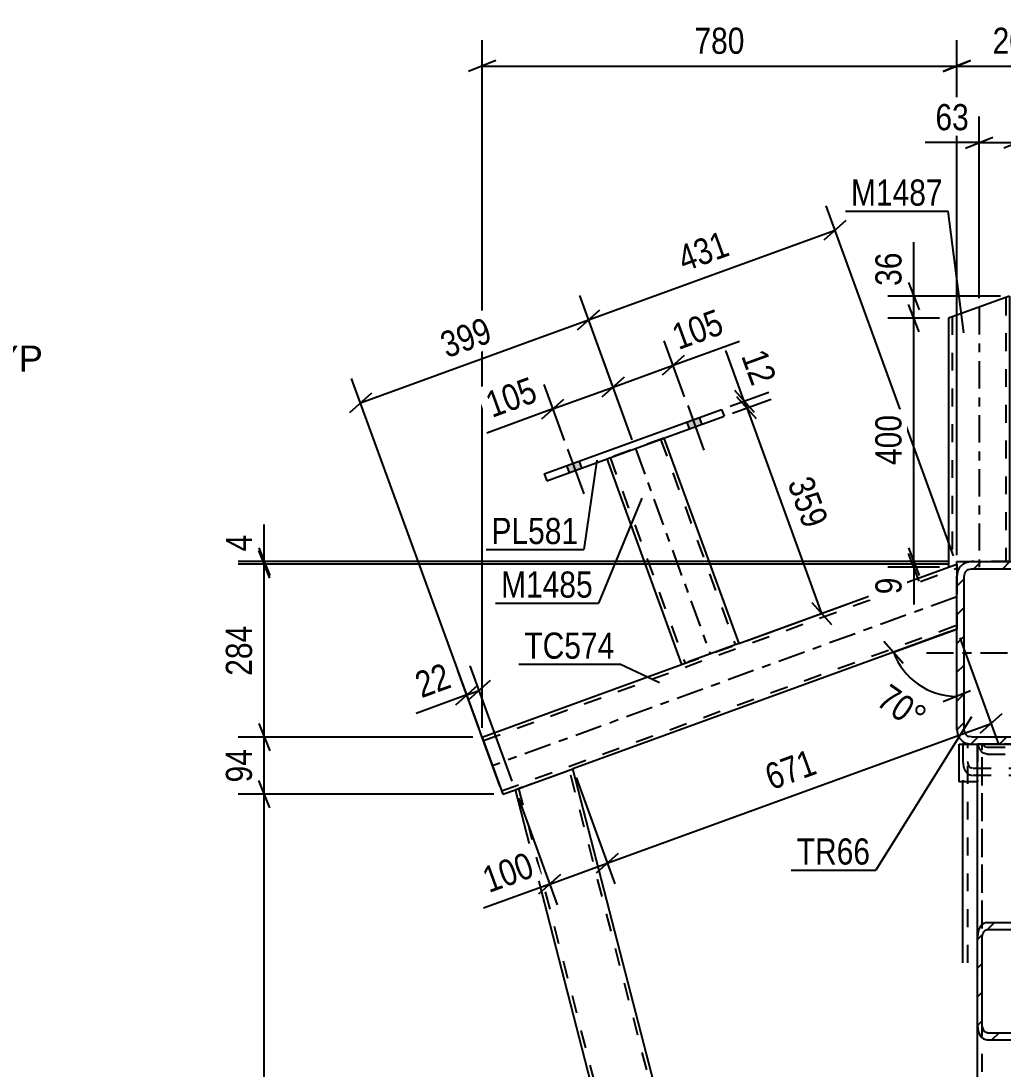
# Model space of a CAD drawing. Header units: millimetres. Extents: x -400 to 789, y -648 to 193.
# Drawn here: x -287.1 to -179.5, y -412.2 to -297.4 of the extents above; entities that cross this region are included whole.
import ezdxf

# ---------------------------------------------------------------- set-up
doc = ezdxf.new("R2010")
doc.units = ezdxf.units.MM
doc.linetypes.add('DXK_LINE_DOT2', pattern=[3.9198, 1.9599, -1.9599])
doc.linetypes.add('DXK_LINE_DOT3', pattern=[5.9187, 2.979, -0.9799, 0.9799, -0.9799])
doc.styles.add('Arial', font='ARIAL.TTF', dxfattribs={"height": 0.2})
doc.styles.add('Arial Narrow', font='ARIALN.TTF', dxfattribs={"height": 0.2})

# ---------------------------------------------------------------- blocks, each defined once
blk = doc.blocks.new('Part-392021936-25063 - 7466')
at = {"color": 2, "linetype": 'Continuous'}
for p, q in [((-232.19, -381.34), (-226.66, -379.32)), ((-182.34, -551.12), (-226.66, -379.32)), ((-232.95, -381.61), (-232.89, -381.59)), ((-184.53, -569.3), (-232.95, -381.61)), ((-232.89, -381.59), (-232.73, -381.53)), ((-232.73, -381.53), (-232.19, -381.34))]:
    blk.add_line(p, q, dxfattribs=at)
at = {"color": 7, "linetype": 'DXK_LINE_DOT2'}
for p, q in [((-182.34, -552.72), (-227.03, -379.46)), ((-232.73, -381.53), (-232.54, -381.46)), ((-232.54, -381.46), (-232.57, -381.48)), ((-232.57, -381.48), (-232.54, -381.46)), ((-184.12, -569.3), (-232.57, -381.48)), ((-232.48, -381.44), (-232.54, -381.46)), ((-232.19, -381.34), (-232.48, -381.44))]:
    blk.add_line(p, q, dxfattribs=at)
blk = doc.blocks.new('Part-392021936-21472 - 7466')
at = {"color": 2, "linetype": 'Continuous'}
for p, q in [((-184.34, -376.63), (-183.01, -376.63)), ((-184.34, -380.73), (-184.34, -376.63)), ((-182.34, -380.73), (-184.34, -380.73))]:
    blk.add_line(p, q, dxfattribs=at)
at = {"color": 7, "linetype": 'DXK_LINE_DOT2'}
for p, q in [((-183.01, -376.63), (-182.34, -376.63)), ((-182.34, -376.63), (-182.34, -380.73))]:
    blk.add_line(p, q, dxfattribs=at)
blk = doc.blocks.new('Part-392021936-7538 - 7466')
at = {"color": 7, "linetype": 'DXK_LINE_DOT2'}
for p, q in [((-173.54, -376.63), (-182.34, -376.63)), ((-182.34, -407.45), (-182.34, -376.63)), ((-181.81, -569.3), (-181.81, -376.63))]:
    blk.add_line(p, q, dxfattribs=at)
at = {"color": 2, "linetype": 'Continuous'}
blk.add_line((-182.34, -538.48), (-182.34, -407.45), dxfattribs=at)
blk = doc.blocks.new('Part-392021936-7705 - 7466')
at = {"linetype": 'Continuous'}
h = blk.add_hatch(dxfattribs=at)
h.set_pattern_fill('', scale=0.7, style=0, pattern_type=0)
h.set_pattern_definition([(45, (-182.3384, -407.4535), (-1.57154, 1.57154), [])])
h.paths.add_polyline_path([(-182.34, -397.72), (-182.34, -407.45), (-182.26, -408.05), (-182.03, -408.55), (-181.68, -408.89), (-181.27, -409.01), (-174.61, -409.01), (-174.2, -408.89), (-173.85, -408.55), (-173.62, -408.05), (-173.54, -407.45), (-173.54, -397.72), (-173.62, -397.13), (-173.85, -396.62), (-174.2, -396.28), (-174.61, -396.17), (-181.27, -396.17), (-181.68, -396.28), (-182.03, -396.62), (-182.26, -397.13)])
h.paths.add_polyline_path([(-181.65, -397.17), (-181.48, -397), (-181.27, -396.94), (-174.61, -396.94), (-174.4, -397), (-174.23, -397.17), (-174.11, -397.42), (-174.07, -397.72), (-174.07, -407.45), (-174.11, -407.75), (-174.23, -408), (-174.4, -408.17), (-174.61, -408.23), (-181.27, -408.23), (-181.48, -408.17), (-181.65, -408), (-181.76, -407.75), (-181.81, -407.45), (-181.81, -397.72), (-181.76, -397.42)])
at = {"color": 2, "linetype": 'Continuous'}
for p, q in [((-182.34, -397.72), (-182.34, -376.63)), ((-173.54, -397.72), (-173.54, -376.63)), ((-182.26, -397.13), (-182.34, -397.72)), ((-181.27, -396.17), (-181.68, -396.28)), ((-181.48, -397), (-181.27, -396.94)), ((-181.27, -396.17), (-174.61, -396.17)), ((-181.27, -396.94), (-174.61, -396.94)), ((-174.2, -396.28), (-174.61, -396.17)), ((-174.61, -396.94), (-174.4, -397)), ((-173.54, -397.72), (-173.62, -397.13)), ((-182.34, -407.45), (-182.34, -397.72)), ((-181.81, -397.72), (-181.76, -397.42)), ((-181.81, -407.45), (-181.81, -397.72)), ((-174.11, -397.42), (-174.07, -397.72)), ((-174.07, -407.45), (-174.07, -397.72)), ((-173.54, -407.45), (-173.54, -397.72)), ((-182.34, -407.45), (-182.26, -408.05)), ((-181.76, -407.75), (-181.81, -407.45)), ((-174.07, -407.45), (-174.11, -407.75)), ((-173.62, -408.05), (-173.54, -407.45)), ((-181.27, -408.23), (-181.48, -408.17)), ((-181.27, -408.23), (-174.61, -408.23)), ((-174.4, -408.17), (-174.61, -408.23)), ((-181.68, -408.89), (-181.27, -409.01)), ((-181.27, -409.01), (-174.61, -409.01)), ((-174.61, -409.01), (-174.2, -408.89))]:
    blk.add_line(p, q, dxfattribs=at)
at = {"color": 7, "linetype": 'DXK_LINE_DOT2'}
for p, q in [((-173.54, -376.63), (-182.34, -376.63)), ((-182.26, -376.77), (-182.28, -376.63)), ((-181.81, -407.45), (-181.81, -376.63)), ((-181.69, -376.63), (-181.65, -376.73)), ((-181.27, -377.73), (-181.68, -377.61)), ((-181.65, -376.73), (-181.48, -376.9)), ((-181.48, -376.9), (-181.27, -376.95)), ((-181.27, -376.95), (-174.61, -376.95)), ((-174.61, -376.95), (-174.4, -376.9)), ((-174.2, -377.61), (-174.61, -377.73)), ((-174.4, -376.9), (-174.23, -376.73)), ((-174.23, -376.73), (-174.18, -376.63)), ((-174.07, -407.45), (-174.07, -376.63)), ((-173.6, -376.63), (-173.62, -376.77)), ((-181.27, -377.73), (-174.61, -377.73)), ((-182.34, -407.45), (-182.34, -397.72)), ((-173.54, -407.45), (-173.54, -397.72))]:
    blk.add_line(p, q, dxfattribs=at)
for centre, start, end in [((-180.88, -376.45), 193.2949, 235.5336), ((-175, -376.45), 304.4664, 346.7051)]:
    blk.add_arc(centre, 1.42, start, end, dxfattribs=at)
at = {"color": 2, "linetype": 'Continuous'}
for centre, radius, start, end in [((-180.88, -397.45), 1.42, 124.4664, 166.7051), ((-181.07, -397.59), 0.709, 124.4664, 166.7051), ((-174.8, -397.59), 0.709, 13.2949, 55.5336), ((-175, -397.45), 1.42, 13.2949, 55.5336), ((-180.88, -407.72), 1.42, 193.2949, 235.5336), ((-181.07, -407.59), 0.709, 193.2949, 235.5336), ((-174.8, -407.59), 0.709, 304.4664, 346.7051), ((-175, -407.72), 1.42, 304.4664, 346.7051)]:
    blk.add_arc(centre, radius, start, end, dxfattribs=at)
blk = doc.blocks.new('Part-392021936-7577 - 7466')
at = {"linetype": 'Continuous'}
h = blk.add_hatch(dxfattribs=at)
h.set_pattern_fill('', scale=0.7, style=0, pattern_type=0)
h.set_pattern_definition([(45, (-184.605, -375.0314), (-1.57154, 1.57154), [])])
h.paths.add_polyline_path([(-184.61, -358.23), (-184.61, -375.03), (-184.48, -375.64), (-184.14, -376.16), (-183.62, -376.51), (-183.01, -376.63), (-172.87, -376.63), (-172.26, -376.51), (-171.74, -376.16), (-171.39, -375.64), (-171.27, -375.03), (-171.27, -358.23), (-171.39, -357.62), (-171.74, -357.1), (-172.26, -356.75), (-172.87, -356.63), (-183.01, -356.63), (-183.62, -356.75), (-184.14, -357.1), (-184.48, -357.62)])
h.paths.add_polyline_path([(-183.57, -357.67), (-183.31, -357.49), (-183.01, -357.43), (-172.87, -357.43), (-172.57, -357.49), (-172.31, -357.67), (-172.13, -357.93), (-172.07, -358.23), (-172.07, -375.03), (-172.13, -375.34), (-172.31, -375.6), (-172.57, -375.77), (-172.87, -375.83), (-183.01, -375.83), (-183.31, -375.77), (-183.57, -375.6), (-183.74, -375.34), (-183.81, -375.03), (-183.81, -358.23), (-183.74, -357.93)])
at = {"color": 2, "linetype": 'Continuous'}
for p, q in [((-183.01, -356.63), (-183.62, -356.75)), ((-183.01, -356.63), (-172.87, -356.63)), ((-172.26, -356.75), (-172.87, -356.63)), ((-184.48, -357.62), (-184.61, -358.23)), ((-183.81, -358.23), (-183.74, -357.93)), ((-183.31, -357.49), (-183.01, -357.43)), ((-183.01, -357.43), (-172.87, -357.43)), ((-172.87, -357.43), (-172.57, -357.49)), ((-172.13, -357.93), (-172.07, -358.23)), ((-171.27, -358.23), (-171.39, -357.62)), ((-184.61, -375.03), (-184.61, -358.23)), ((-183.81, -375.03), (-183.81, -358.23)), ((-172.07, -375.03), (-172.07, -358.23)), ((-171.27, -375.03), (-171.27, -358.23)), ((-184.61, -375.03), (-184.48, -375.64)), ((-183.74, -375.34), (-183.81, -375.03)), ((-172.07, -375.03), (-172.13, -375.34)), ((-171.39, -375.64), (-171.27, -375.03)), ((-183.62, -376.51), (-183.01, -376.63)), ((-183.01, -375.83), (-183.31, -375.77)), ((-183.01, -375.83), (-172.87, -375.83)), ((-172.57, -375.77), (-172.87, -375.83)), ((-172.87, -376.63), (-172.26, -376.51)), ((-183.01, -376.63), (-172.87, -376.63))]:
    blk.add_line(p, q, dxfattribs=at)
at = {"color": 7, "linetype": 'DXK_LINE_DOT3'}
for p, q in [((-177.94, -376.63), (-177.94, -356.63)), ((-187.94, -366.63), (-167.94, -366.63))]:
    blk.add_line(p, q, dxfattribs=at)
at = {"color": 2, "linetype": 'Continuous'}
for centre, radius, start, end in [((-183.01, -358.23), 1.6, 112.5, 157.5), ((-172.87, -358.23), 1.6, 22.5, 67.5), ((-183.01, -358.23), 0.8, 112.5, 157.5), ((-172.87, -358.23), 0.8, 22.5, 67.5), ((-183.01, -375.03), 0.8, 202.5, 247.5), ((-172.87, -375.03), 0.8, 292.5, 337.5), ((-183.01, -375.03), 1.6, 202.5, 247.5), ((-172.87, -375.03), 1.6, 292.5, 337.5)]:
    blk.add_arc(centre, radius, start, end, dxfattribs=at)
blk = doc.blocks.new('Bolt-392021936-31993 - 7466')
at = {"linetype": 'Continuous'}
for points in [[(-212.82, -340.84), (-214.19, -341.34), (-213.92, -342.09), (-212.54, -341.59)], [(-225.97, -345.63), (-227.35, -346.13), (-227.08, -346.88), (-225.7, -346.38)]]:
    blk.add_hatch(color=1, dxfattribs=at).paths.add_polyline_path(points)
at = {"color": 1, "linetype": 'Continuous'}
for p, q in [((-214.08, -339.52), (-212.3, -344.41)), ((-212.82, -340.84), (-212.54, -341.59)), ((-214.19, -341.34), (-213.92, -342.09)), ((-227.23, -344.31), (-225.45, -349.2)), ((-227.35, -346.13), (-227.08, -346.88)), ((-225.97, -345.63), (-225.7, -346.38))]:
    blk.add_line(p, q, dxfattribs=at)
blk = doc.blocks.new('Part-392021936-7703 - 7466')
at = {"color": 7, "linetype": 'DXK_LINE_DOT2'}
for p, q in [((-171.94, -376.63), (-183.94, -376.63)), ((-183.94, -376.63), (-183.94, -380.73)), ((-183.41, -400.57), (-183.41, -376.63)), ((-172.47, -400.57), (-172.47, -376.63)), ((-171.94, -380.73), (-171.94, -376.63)), ((-183.94, -378.51), (-183.86, -379.11)), ((-183.36, -378.81), (-183.41, -378.51)), ((-172.47, -378.51), (-172.51, -378.81)), ((-172.02, -379.11), (-171.94, -378.51)), ((-183.28, -379.95), (-182.87, -380.07)), ((-182.87, -379.29), (-183.08, -379.23)), ((-173.01, -379.29), (-182.87, -379.29)), ((-172.8, -379.23), (-173.01, -379.29)), ((-173.01, -380.07), (-172.6, -379.95)), ((-173.01, -380.07), (-182.87, -380.07))]:
    blk.add_line(p, q, dxfattribs=at)
at = {"color": 2, "linetype": 'Continuous'}
for p, q in [((-183.94, -400.57), (-183.94, -380.73)), ((-171.94, -400.57), (-171.94, -380.73))]:
    blk.add_line(p, q, dxfattribs=at)
at = {"color": 7, "linetype": 'DXK_LINE_DOT2'}
for centre, radius, start, end in [((-182.67, -378.65), 0.709, 193.2949, 235.5336), ((-173.2, -378.65), 0.709, 304.4664, 346.7051), ((-182.48, -378.78), 1.42, 193.2949, 235.5336), ((-173.4, -378.78), 1.42, 304.4664, 346.7051)]:
    blk.add_arc(centre, radius, start, end, dxfattribs=at)
blk = doc.blocks.new('Bolt-392021936-31992 - 7466')
at = {"linetype": 'Continuous'}
for points in [[(-212.82, -340.84), (-214.19, -341.34), (-213.92, -342.09), (-212.54, -341.59)], [(-225.97, -345.63), (-227.35, -346.13), (-227.08, -346.88), (-225.7, -346.38)]]:
    blk.add_hatch(color=1, dxfattribs=at).paths.add_polyline_path(points)
at = {"color": 1, "linetype": 'Continuous'}
for p, q in [((-214.08, -339.52), (-212.3, -344.41)), ((-212.82, -340.84), (-212.54, -341.59)), ((-214.19, -341.34), (-213.92, -342.09)), ((-227.23, -344.31), (-225.45, -349.2)), ((-227.35, -346.13), (-227.08, -346.88)), ((-225.97, -345.63), (-225.7, -346.38))]:
    blk.add_line(p, q, dxfattribs=at)
blk = doc.blocks.new('Part-392021936-25064 - 7466')
at = {"color": 7, "linetype": 'DXK_LINE_DOT2'}
for p, q in [((-185.5, -357.25), (-184.61, -356.92)), ((-184.61, -357.17), (-184.61, -356.92)), ((-236.46, -376.22), (-184.61, -357.35)), ((-184.61, -358.23), (-184.61, -364.02)), ((-234.46, -381.74), (-184.61, -363.59)), ((-214.75, -367.89), (-208.48, -365.61)), ((-236.6, -375.85), (-236.58, -375.9)), ((-236.58, -375.9), (-236.52, -376.07)), ((-232.95, -381.61), (-226.66, -379.32))]:
    blk.add_line(p, q, dxfattribs=at)
at = {"color": 2, "linetype": 'Continuous'}
for p, q in [((-184.61, -356.92), (-184.61, -356.99)), ((-184.61, -356.99), (-184.61, -357.17)), ((-208.48, -365.61), (-185.5, -357.25)), ((-184.61, -357.17), (-184.61, -358.23)), ((-184.61, -364.02), (-226.66, -379.32)), ((-236.6, -375.85), (-214.75, -367.89)), ((-236.6, -375.85), (-236.33, -376.6)), ((-236.33, -376.6), (-234.32, -382.11)), ((-234.32, -382.11), (-232.95, -381.61))]:
    blk.add_line(p, q, dxfattribs=at)
at = {"color": 7, "linetype": 'DXK_LINE_DOT3'}
blk.add_line((-184.61, -360.47), (-235.46, -378.98), dxfattribs=at)
blk = doc.blocks.new('Part-392021936-31972 - 7466')
at = {"color": 7, "linetype": 'DXK_LINE_DOT2'}
for p, q in [((-216.68, -343.09), (-222.94, -345.37)), ((-217.05, -343.23), (-208.86, -365.75)), ((-216.68, -343.1), (-216.68, -343.09)), ((-216.68, -343.09), (-216.68, -343.1)), ((-222.94, -345.37), (-222.94, -345.38)), ((-222.94, -345.38), (-222.94, -345.37)), ((-222.57, -345.23), (-214.37, -367.76)), ((-214.37, -367.76), (-214.34, -367.75)), ((-214.34, -367.75), (-214.28, -367.72)), ((-214.28, -367.72), (-214.26, -367.72)), ((-214.26, -367.72), (-214.14, -367.67))]:
    blk.add_line(p, q, dxfattribs=at)
at = {"color": 2, "linetype": 'Continuous'}
for p, q in [((-216.68, -343.1), (-208.48, -365.61)), ((-222.94, -345.38), (-214.75, -367.89)), ((-208.48, -365.61), (-213.99, -367.62)), ((-214.75, -367.89), (-213.99, -367.62))]:
    blk.add_line(p, q, dxfattribs=at)
at = {"color": 7, "linetype": 'DXK_LINE_DOT3'}
blk.add_line((-219.81, -344.23), (-211.61, -366.75), dxfattribs=at)
blk = doc.blocks.new('Part-392021936-31973 - 7466')
at = {"color": 2, "linetype": 'Continuous'}
for p, q in [((-229.79, -347.02), (-210.37, -339.95)), ((-229.52, -347.77), (-210.1, -340.7)), ((-210.37, -339.95), (-210.1, -340.7)), ((-229.79, -347.02), (-229.52, -347.77))]:
    blk.add_line(p, q, dxfattribs=at)
blk = doc.blocks.new('Part-392021936-31983 - 7466')
at = {"color": 2, "linetype": 'Continuous'}
for p, q in [((-178.83, -327.54), (-185.5, -329.97)), ((-178.83, -327.54), (-178.83, -356.63)), ((-185.5, -329.97), (-185.5, -357.25)), ((-185.5, -357.25), (-184.61, -356.92)), ((-184.61, -356.92), (-184.61, -356.63)), ((-184.61, -356.63), (-183.01, -356.63))]:
    blk.add_line(p, q, dxfattribs=at)
at = {"color": 7, "linetype": 'DXK_LINE_DOT2'}
for p, q in [((-179.23, -327.69), (-179.23, -356.63)), ((-185.1, -329.82), (-185.06, -329.81)), ((-185.1, -329.82), (-185.1, -357.1)), ((-178.83, -356.63), (-183.01, -356.63))]:
    blk.add_line(p, q, dxfattribs=at)
at = {"color": 7, "linetype": 'DXK_LINE_DOT3'}
blk.add_line((-182.16, -328.76), (-182.16, -357.25), dxfattribs=at)
blk = doc.blocks.new('StraightDimension-392021936-39540 - 7466')
at = {"color": 7, "linetype": 'Continuous'}
for p, q in [((-209.43, -339.61), (-205.2, -338.07)), ((-208.96, -337.84), (-206.8, -340.25)), ((-206.53, -341), (-208.68, -338.59)), ((-209.16, -340.36), (-204.93, -338.82)), ((-207.88, -339.04), (-207.61, -339.79))]:
    blk.add_line(p, q, dxfattribs=at)
at = {"color": 0}
blk.add_wipeout([(-207.35, -338.29), (-203.41, -336.86), (-205.07, -332.29), (-209.02, -333.73)], dxfattribs=at)
at = {"color": 7, "linetype": 'Continuous'}
blk.add_line((-207.88, -339.04), (-209.9, -333.49), dxfattribs=at)
blk.add_line((-207.88, -339.04), (-209.9, -333.49), dxfattribs=at)
at = {"color": 3, "style": 'Arial Narrow'}
blk.add_text('12', height=2.863, rotation=-69.9983, dxfattribs=at).set_placement((-208.25, -334.09))
blk = doc.blocks.new('StraightDimension-392021936-30823 - 7466')
at = {"color": 7, "linetype": 'Continuous'}
for p, q in [((-233.29, -380.67), (-237.89, -368.05)), ((-234.66, -381.17), (-239.26, -368.55)), ((-235.71, -369.65), (-238.12, -371.81)), ((-239.49, -372.31), (-237.08, -370.15)), ((-238.28, -371.23), (-236.91, -370.73))]:
    blk.add_line(p, q, dxfattribs=at)
at = {"color": 0}
blk.add_wipeout([(-239.03, -370.7), (-240.47, -366.76), (-245.03, -368.42), (-243.59, -372.37)], dxfattribs=at)
at = {"color": 7, "linetype": 'Continuous'}
blk.add_line((-238.28, -371.23), (-243.83, -373.25), dxfattribs=at)
blk.add_line((-238.28, -371.23), (-243.83, -373.25), dxfattribs=at)
at = {"color": 3, "style": 'Arial Narrow'}
blk.add_text('22', height=2.863, rotation=20.0077, dxfattribs=at).set_placement((-243.24, -371.6))
blk = doc.blocks.new('AngleDimension-392021936-30843 - 7466')
at = {"color": 7, "linetype": 'Continuous'}
for p, q in [((-191.54, -366.54), (-184.61, -364.02)), ((-185.54, -364.36), (-191.54, -366.54)), ((-184.61, -371.39), (-184.61, -364.02)), ((-192.61, -365.34), (-190.46, -367.74)), ((-183.11, -370.79), (-186.11, -371.99))]:
    blk.add_line(p, q, dxfattribs=at)
blk.add_arc((-184.61, -364.02), 7.37, 199.9999, 270, dxfattribs=at)
at = {"color": 0}
blk.add_wipeout([(-189.12, -376.09), (-186.71, -372.65), (-192, -368.94), (-194.41, -372.38)], dxfattribs=at)
at = {"color": 3, "style": 'Arial Narrow'}
blk.add_text('70°', height=2.863, rotation=-35.002, dxfattribs=at).set_placement((-193.57, -372.24))
blk = doc.blocks.new('StraightDimension-392021936-30875 - 7466')
at = {"color": 7, "linetype": 'Continuous'}
for p, q in [((-184.26, -364.96), (-180.02, -376.61)), ((-182.05, -375.43), (-179.64, -373.28)), ((-222.89, -389.66), (-180.84, -374.36)), ((-226.31, -380.26), (-222.07, -391.92)), ((-221.69, -388.58), (-224.1, -390.74))]:
    blk.add_line(p, q, dxfattribs=at)
at = {"color": 0}
blk.add_wipeout([(-198.98, -380.16), (-200.42, -376.21), (-206.7, -378.5), (-205.26, -382.45)], dxfattribs=at)
at = {"color": 3, "style": 'Arial Narrow'}
blk.add_text('671', height=2.863, rotation=20.002, dxfattribs=at).set_placement((-204.91, -381.68))
blk = doc.blocks.new('StraightDimension-392021936-30876 - 7466')
at = {"color": 7, "linetype": 'Continuous'}
for p, q in [((-226.31, -380.26), (-222.07, -391.92)), ((-232.61, -382.55), (-228.37, -394.21)), ((-221.69, -388.58), (-224.1, -390.74)), ((-229.19, -391.95), (-222.89, -389.66)), ((-230.39, -393.03), (-227.98, -390.87))]:
    blk.add_line(p, q, dxfattribs=at)
at = {"color": 0}
blk.add_wipeout([(-229.94, -391.43), (-231.37, -387.48), (-237.65, -389.77), (-236.22, -393.71)], dxfattribs=at)
at = {"color": 7, "linetype": 'Continuous'}
blk.add_line((-229.19, -391.95), (-236.45, -394.6), dxfattribs=at)
blk.add_line((-229.19, -391.95), (-236.45, -394.6), dxfattribs=at)
at = {"color": 3, "style": 'Arial Narrow'}
blk.add_text('100', height=2.863, rotation=20.002, dxfattribs=at).set_placement((-235.86, -392.94))
blk = doc.blocks.new('StraightDimension-392021936-39256 - 7466')
at = {"color": 7, "linetype": 'Continuous'}
for p, q in [((-260.46, -356.63), (-260.46, -352.55)), ((-260.46, -356.63), (-260.46, -352.55)), ((-261.06, -355.13), (-259.86, -358.13)), ((-259.86, -358.42), (-261.06, -355.42)), ((-185.61, -356.63), (-263.31, -356.63)), ((-185.61, -356.92), (-263.31, -356.92)), ((-260.46, -356.92), (-260.46, -356.63))]:
    blk.add_line(p, q, dxfattribs=at)
at = {"color": 0}
blk.add_wipeout([(-261.21, -353.08), (-265.41, -353.08), (-265.41, -356.11), (-261.21, -356.11)], dxfattribs=at)
at = {"color": 3, "style": 'Arial Narrow'}
blk.add_text('4', height=2.86, rotation=90.0002, dxfattribs=at).set_placement((-261.81, -355.51))
blk = doc.blocks.new('StraightDimension-392021936-39257 - 7466')
at = {"color": 7, "linetype": 'Continuous'}
for p, q in [((-259.86, -358.42), (-261.06, -355.42)), ((-185.61, -356.92), (-263.31, -356.92)), ((-260.46, -375.85), (-260.46, -356.92)), ((-261.06, -374.35), (-259.86, -377.35)), ((-237.6, -375.85), (-263.31, -375.85))]:
    blk.add_line(p, q, dxfattribs=at)
at = {"color": 0}
blk.add_wipeout([(-261.21, -363.04), (-265.41, -363.04), (-265.41, -369.73), (-261.21, -369.73)], dxfattribs=at)
at = {"color": 3, "style": 'Arial Narrow'}
blk.add_text('284', height=2.863, rotation=90.0002, dxfattribs=at).set_placement((-261.81, -369.13))
blk = doc.blocks.new('StraightDimension-392021936-39258 - 7466')
at = {"color": 7, "linetype": 'Continuous'}
for p, q in [((-261.06, -374.35), (-259.86, -377.35)), ((-237.6, -375.85), (-263.31, -375.85)), ((-260.46, -382.11), (-260.46, -375.85)), ((-259.86, -383.61), (-261.06, -380.61)), ((-235.32, -382.11), (-263.31, -382.11))]:
    blk.add_line(p, q, dxfattribs=at)
at = {"color": 0}
blk.add_wipeout([(-261.21, -376.55), (-265.41, -376.55), (-265.41, -381.41), (-261.21, -381.41)], dxfattribs=at)
at = {"color": 3, "style": 'Arial Narrow'}
blk.add_text('94', height=2.863, rotation=90.0002, dxfattribs=at).set_placement((-261.81, -380.81))
blk = doc.blocks.new('StraightDimension-392021936-39259 - 7466')
at = {"color": 7, "linetype": 'Continuous'}
for p, q in [((-259.86, -383.61), (-261.06, -380.61)), ((-235.32, -382.11), (-263.31, -382.11)), ((-260.46, -569.3), (-260.46, -382.11))]:
    blk.add_line(p, q, dxfattribs=at)
blk = doc.blocks.new('StraightDimension-392021936-39326 - 7466')
at = {"color": 7, "linetype": 'Continuous'}
for p, q in [((-184.61, -355.92), (-184.61, -299.5)), ((-171.27, -355.92), (-171.27, -299.5)), ((-183.11, -301.75), (-186.11, -302.95)), ((-172.77, -302.95), (-169.77, -301.75)), ((-184.61, -302.35), (-171.27, -302.35))]:
    blk.add_line(p, q, dxfattribs=at)
at = {"color": 0}
blk.add_wipeout([(-174.6, -301.6), (-174.6, -297.4), (-181.28, -297.4), (-181.28, -301.6)], dxfattribs=at)
at = {"color": 3, "style": 'Arial Narrow'}
blk.add_text('200', height=2.863, dxfattribs=at).set_placement((-180.68, -301))
blk = doc.blocks.new('StraightDimension-392021936-39327 - 7466')
at = {"color": 7, "linetype": 'Continuous'}
for p, q in [((-236.6, -374.85), (-236.6, -299.5)), ((-184.61, -355.92), (-184.61, -299.5)), ((-235.1, -301.75), (-238.1, -302.95)), ((-186.11, -302.95), (-183.11, -301.75)), ((-236.6, -302.35), (-184.61, -302.35))]:
    blk.add_line(p, q, dxfattribs=at)
at = {"color": 0}
blk.add_wipeout([(-207.26, -301.6), (-207.26, -297.4), (-213.94, -297.4), (-213.94, -301.6)], dxfattribs=at)
at = {"color": 3, "style": 'Arial Narrow'}
blk.add_text('780', height=2.863, dxfattribs=at).set_placement((-213.34, -301))
blk = doc.blocks.new('StraightDimension-392021936-39394 - 7466')
at = {"color": 7, "linetype": 'Continuous'}
for p, q in [((-184.95, -355.98), (-198.9, -317.64)), ((-199.13, -321.39), (-196.73, -319.24)), ((-224.94, -330.14), (-197.93, -320.31)), ((-220.15, -343.29), (-225.91, -327.47)), ((-223.73, -329.07), (-226.14, -331.22))]:
    blk.add_line(p, q, dxfattribs=at)
at = {"color": 0}
blk.add_wipeout([(-208.55, -323.38), (-209.99, -319.43), (-216.27, -321.72), (-214.83, -325.67)], dxfattribs=at)
at = {"color": 3, "style": 'Arial Narrow'}
blk.add_text('431', height=2.863, rotation=20.002, dxfattribs=at).set_placement((-214.47, -324.9))
blk = doc.blocks.new('StraightDimension-392021936-39395 - 7466')
at = {"color": 7, "linetype": 'Continuous'}
for p, q in [((-220.15, -343.29), (-225.91, -327.47)), ((-226.14, -331.22), (-223.73, -329.07)), ((-249.92, -339.24), (-224.94, -330.14)), ((-236.94, -374.91), (-250.9, -336.56)), ((-248.72, -338.16), (-251.13, -340.31))]:
    blk.add_line(p, q, dxfattribs=at)
at = {"color": 0}
blk.add_wipeout([(-234.55, -332.84), (-235.98, -328.9), (-242.26, -331.18), (-240.83, -335.13)], dxfattribs=at)
at = {"color": 3, "style": 'Arial Narrow'}
blk.add_text('399', height=2.863, rotation=20.002, dxfattribs=at).set_placement((-240.47, -334.36))
blk = doc.blocks.new('StraightDimension-392021936-39427 - 7466')
at = {"color": 7, "linetype": 'Continuous'}
for p, q in [((-214.42, -338.58), (-216.66, -332.43)), ((-214.48, -334.03), (-216.89, -336.19)), ((-220.15, -343.29), (-223.23, -334.83)), ((-222.26, -337.51), (-215.68, -335.11)), ((-223.46, -338.58), (-221.05, -336.43))]:
    blk.add_line(p, q, dxfattribs=at)
at = {"color": 0}
blk.add_wipeout([(-209.16, -331.94), (-210.6, -327.99), (-216.88, -330.28), (-215.44, -334.23)], dxfattribs=at)
at = {"color": 7, "linetype": 'Continuous'}
blk.add_line((-215.68, -335.11), (-208.41, -332.47), dxfattribs=at)
blk.add_line((-215.68, -335.11), (-208.41, -332.47), dxfattribs=at)
at = {"color": 3, "style": 'Arial Narrow'}
blk.add_text('105', height=2.863, rotation=20.002, dxfattribs=at).set_placement((-215.09, -333.46))
blk = doc.blocks.new('StraightDimension-392021936-39428 - 7466')
at = {"color": 7, "linetype": 'Continuous'}
for p, q in [((-220.15, -343.29), (-223.23, -334.83)), ((-227.57, -343.37), (-229.81, -337.22)), ((-228.84, -339.9), (-222.26, -337.51)), ((-221.05, -336.43), (-223.46, -338.58)), ((-230.04, -340.98), (-227.63, -338.82))]:
    blk.add_line(p, q, dxfattribs=at)
at = {"color": 0}
blk.add_wipeout([(-229.59, -339.37), (-231.02, -335.43), (-237.3, -337.71), (-235.87, -341.66)], dxfattribs=at)
at = {"color": 7, "linetype": 'Continuous'}
blk.add_line((-228.84, -339.9), (-236.1, -342.54), dxfattribs=at)
blk.add_line((-228.84, -339.9), (-236.1, -342.54), dxfattribs=at)
at = {"color": 3, "style": 'Arial Narrow'}
blk.add_text('105', height=2.863, rotation=20.002, dxfattribs=at).set_placement((-235.51, -340.89))
blk = doc.blocks.new('StraightDimension-392021936-39539 - 7466')
at = {"color": 7, "linetype": 'Continuous'}
for p, q in [((-206.53, -341), (-208.68, -338.59)), ((-209.16, -340.36), (-204.93, -338.82)), ((-207.61, -339.79), (-199.41, -362.31)), ((-207.54, -365.27), (-196.73, -361.34)), ((-200.49, -361.11), (-198.33, -363.52))]:
    blk.add_line(p, q, dxfattribs=at)
at = {"color": 0}
blk.add_wipeout([(-201.66, -353.94), (-197.71, -352.5), (-200, -346.22), (-203.95, -347.66)], dxfattribs=at)
at = {"color": 3, "style": 'Arial Narrow'}
blk.add_text('359', height=2.863, rotation=-69.9983, dxfattribs=at).set_placement((-203.18, -348.01))
blk = doc.blocks.new('StraightDimension-392021936-39565 - 7466')
at = {"color": 7, "linetype": 'Continuous'}
for p, q in [((-189.31, -327.54), (-189.31, -321.64)), ((-189.31, -327.54), (-189.31, -321.64)), ((-189.91, -326.04), (-188.71, -329.04)), ((-179.83, -327.54), (-192.16, -327.54)), ((-189.31, -329.97), (-189.31, -327.54)), ((-188.71, -331.47), (-189.91, -328.47)), ((-186.5, -329.97), (-192.16, -329.97))]:
    blk.add_line(p, q, dxfattribs=at)
at = {"color": 0}
blk.add_wipeout([(-190.06, -322.16), (-194.26, -322.16), (-194.26, -327.02), (-190.06, -327.02)], dxfattribs=at)
at = {"color": 3, "style": 'Arial Narrow'}
blk.add_text('36', height=2.863, rotation=90.0002, dxfattribs=at).set_placement((-190.66, -326.42))
blk = doc.blocks.new('StraightDimension-392021936-39566 - 7466')
at = {"color": 7, "linetype": 'Continuous'}
for p, q in [((-188.71, -331.47), (-189.91, -328.47)), ((-186.5, -329.97), (-192.16, -329.97)), ((-189.31, -356.63), (-189.31, -329.97)), ((-189.91, -355.13), (-188.71, -358.13)), ((-185.61, -356.63), (-192.16, -356.63))]:
    blk.add_line(p, q, dxfattribs=at)
at = {"color": 0}
blk.add_wipeout([(-190.06, -339.96), (-194.26, -339.96), (-194.26, -346.64), (-190.06, -346.64)], dxfattribs=at)
at = {"color": 3, "style": 'Arial Narrow'}
blk.add_text('400', height=2.863, rotation=90.0002, dxfattribs=at).set_placement((-190.66, -346.04))
blk = doc.blocks.new('StraightDimension-392021936-39567 - 7466')
at = {"color": 7, "linetype": 'Continuous'}
for p, q in [((-189.91, -355.13), (-188.71, -358.13)), ((-188.71, -358.75), (-189.91, -355.75)), ((-185.61, -356.63), (-192.16, -356.63)), ((-189.31, -357.25), (-189.31, -356.63)), ((-186.5, -357.25), (-192.16, -357.25)), ((-189.31, -357.25), (-189.31, -361.32)), ((-189.31, -357.25), (-189.31, -361.32))]:
    blk.add_line(p, q, dxfattribs=at)
at = {"color": 0}
blk.add_wipeout([(-190.06, -357.77), (-194.26, -357.77), (-194.26, -360.8), (-190.06, -360.8)], dxfattribs=at)
at = {"color": 3, "style": 'Arial Narrow'}
blk.add_text('9', height=2.86, rotation=90.0002, dxfattribs=at).set_placement((-190.66, -360.2))
blk = doc.blocks.new('StraightDimension-392021936-39636 - 7466')
at = {"color": 7, "linetype": 'Continuous'}
for p, q in [((-182.16, -327.75), (-182.16, -307.87)), ((-177.94, -358.76), (-177.94, -307.87)), ((-182.16, -310.72), (-188.07, -310.72)), ((-182.16, -310.72), (-188.07, -310.72)), ((-183.66, -311.32), (-180.66, -310.12)), ((-182.16, -310.72), (-177.94, -310.72)), ((-176.44, -310.12), (-179.44, -311.32))]:
    blk.add_line(p, q, dxfattribs=at)
at = {"color": 0}
blk.add_wipeout([(-182.69, -309.97), (-182.69, -305.77), (-187.54, -305.77), (-187.54, -309.97)], dxfattribs=at)
at = {"color": 3, "style": 'Arial Narrow'}
blk.add_text('63', height=2.863, dxfattribs=at).set_placement((-186.94, -309.37))
blk = doc.blocks.new('WeldMark-392021936-17863 - 3706')
at = {"linetype": 'Continuous'}
for points in [[(-326.25, -354.49), (-329, -355.9), (-327.24, -353.36)], [(-314.26, -354.23), (-316.31, -356.55), (-315.59, -353.54)]]:
    blk.add_hatch(color=30, dxfattribs=at).paths.add_polyline_path(points)
at = {"color": 30, "linetype": 'Continuous'}
for p, q in [((-329, -355.9), (-305.09, -334.93)), ((-316.31, -356.55), (-305.09, -334.93)), ((-305.09, -334.93), (-296.09, -334.93))]:
    blk.add_line(p, q, dxfattribs=at)
at = {"color": 3, "linetype": 'Continuous'}
for q in [(-297.38, -339.21), (-300.81, -339.21)]:
    blk.add_line((-300.81, -334.93), q, dxfattribs=at)
for start, end in [(90, 270), (270, 90)]:
    blk.add_arc((-305.09, -334.93), 1.5, start, end, dxfattribs=at)
at = {"color": 0, "linetype": 'Continuous'}
blk.add_wipeout([(-284.72, -335.83), (-284.72, -332.83), (-292.49, -332.83), (-292.49, -335.83)], dxfattribs=at)
blk.add_wipeout([(-284.72, -335.83), (-284.72, -332.83), (-292.49, -332.83), (-292.49, -335.83)], dxfattribs=at)
at = {"color": 3, "linetype": 'Continuous'}
for q in [(-291.81, -330.64), (-291.81, -339.21)]:
    blk.add_line((-296.09, -334.93), q, dxfattribs=at)
at = {"color": 3, "linetype": 'Continuous', "style": 'Arial'}
blk.add_text('TYP', height=2.865, dxfattribs=at).set_placement((-292.49, -335.83))
blk = doc.blocks.new('Mark-392021936-25116 - 7466')
at = {"color": 30, "linetype": 'Continuous'}
for p in [(-232.57, -367.86), (-217.18, -369.89)]:
    blk.add_line(p, (-221.51, -367.86), dxfattribs=at)
at = {"color": 0}
blk.add_wipeout([(-222.11, -367.26), (-222.11, -364.26), (-231.97, -364.26), (-231.97, -367.26)], dxfattribs=at)
blk.add_wipeout([(-222.11, -367.26), (-222.11, -364.26), (-231.97, -364.26), (-231.97, -367.26)], dxfattribs=at)
at = {"color": 3, "style": 'Arial Narrow'}
blk.add_text('TC574', height=2.863, dxfattribs=at).set_placement((-231.97, -367.26))
blk = doc.blocks.new('Mark-392021936-39464 - 7466')
at = {"color": 30, "linetype": 'Continuous'}
for p in [(-224.03, -345.53), (-236.17, -355.3)]:
    blk.add_line(p, (-225.47, -355.3), dxfattribs=at)
at = {"color": 0}
blk.add_wipeout([(-226.07, -354.7), (-226.07, -351.7), (-235.57, -351.7), (-235.57, -354.7)], dxfattribs=at)
blk.add_wipeout([(-226.07, -354.7), (-226.07, -351.7), (-235.57, -351.7), (-235.57, -354.7)], dxfattribs=at)
at = {"color": 3, "style": 'Arial Narrow'}
blk.add_text('PL581', height=2.863, dxfattribs=at).set_placement((-235.57, -354.7))
blk = doc.blocks.new('Mark-392021936-7573 - 7466')
at = {"color": 30, "linetype": 'Continuous'}
for p in [(-183, -373.62), (-202.73, -390.41)]:
    blk.add_line(p, (-193.49, -390.41), dxfattribs=at)
at = {"color": 0}
blk.add_wipeout([(-194.09, -389.81), (-194.09, -386.81), (-202.13, -386.81), (-202.13, -389.81)], dxfattribs=at)
blk.add_wipeout([(-194.09, -389.81), (-194.09, -386.81), (-202.13, -386.81), (-202.13, -389.81)], dxfattribs=at)
at = {"color": 3, "style": 'Arial Narrow'}
blk.add_text('TR66', height=2.863, dxfattribs=at).set_placement((-202.13, -389.81))
blk = doc.blocks.new('Mark-392021936-32090 - 7466')
at = {"color": 30, "linetype": 'Continuous'}
for p in [(-219.1, -349.67), (-235.12, -361.17)]:
    blk.add_line(p, (-223.86, -361.17), dxfattribs=at)
at = {"color": 0}
blk.add_wipeout([(-224.46, -360.57), (-224.46, -357.57), (-234.52, -357.57), (-234.52, -360.57)], dxfattribs=at)
blk.add_wipeout([(-224.46, -360.57), (-224.46, -357.57), (-234.52, -357.57), (-234.52, -360.57)], dxfattribs=at)
at = {"color": 3, "style": 'Arial Narrow'}
blk.add_text('M1485', height=2.863, dxfattribs=at).set_placement((-234.52, -360.57))
blk = doc.blocks.new('Mark-392021936-32096 - 7466')
at = {"color": 30, "linetype": 'Continuous'}
for p in [(-196.79, -318.23), (-183.83, -331.55)]:
    blk.add_line(p, (-185.54, -318.23), dxfattribs=at)
at = {"color": 0}
blk.add_wipeout([(-186.14, -317.63), (-186.14, -314.63), (-196.19, -314.63), (-196.19, -317.63)], dxfattribs=at)
blk.add_wipeout([(-186.14, -317.63), (-186.14, -314.63), (-196.19, -314.63), (-196.19, -317.63)], dxfattribs=at)
at = {"color": 3, "style": 'Arial Narrow'}
blk.add_text('M1487', height=2.863, dxfattribs=at).set_placement((-196.19, -317.63))

msp = doc.modelspace()

# ---------------------------------------------------------------- block references
for name in ['Part-392021936-31983 - 7466', 'WeldMark-392021936-17863 - 3706', 'Bolt-392021936-31993 - 7466', 'Bolt-392021936-31992 - 7466', 'Part-392021936-31973 - 7466', 'Part-392021936-31972 - 7466', 'Part-392021936-25064 - 7466', 'Part-392021936-7577 - 7466', 'Part-392021936-21472 - 7466', 'Part-392021936-7703 - 7466', 'Part-392021936-7538 - 7466', 'Part-392021936-7705 - 7466', 'Part-392021936-25063 - 7466']:
    msp.add_blockref(name, (0, 0))

# ---------------------------------------------------------------- next in the draw order: block references
for name in ['StraightDimension-392021936-39540 - 7466', 'StraightDimension-392021936-39256 - 7466', 'AngleDimension-392021936-30843 - 7466', 'StraightDimension-392021936-30823 - 7466']:
    msp.add_blockref(name, (0, 0))

# ---------------------------------------------------------------- next in the draw order: block references
msp.add_blockref('StraightDimension-392021936-30875 - 7466', (0, 0))

# ---------------------------------------------------------------- next in the draw order: block references
for name in ['StraightDimension-392021936-39257 - 7466', 'StraightDimension-392021936-30876 - 7466']:
    msp.add_blockref(name, (0, 0))

# ---------------------------------------------------------------- next in the draw order: block references
for name in ['StraightDimension-392021936-39326 - 7466', 'StraightDimension-392021936-39258 - 7466']:
    msp.add_blockref(name, (0, 0))

# ---------------------------------------------------------------- next in the draw order: block references
for name in ['StraightDimension-392021936-39327 - 7466', 'StraightDimension-392021936-39259 - 7466']:
    msp.add_blockref(name, (0, 0))

# ---------------------------------------------------------------- next in the draw order: block references
for name in ['StraightDimension-392021936-39394 - 7466', 'Mark-392021936-7573 - 7466']:
    msp.add_blockref(name, (0, 0))

# ---------------------------------------------------------------- next in the draw order: block references
for name in ['StraightDimension-392021936-39565 - 7466', 'StraightDimension-392021936-39395 - 7466']:
    msp.add_blockref(name, (0, 0))

# ---------------------------------------------------------------- next in the draw order: block references
for name in ['StraightDimension-392021936-39427 - 7466', 'StraightDimension-392021936-39566 - 7466', 'Mark-392021936-39464 - 7466', 'Mark-392021936-25116 - 7466']:
    msp.add_blockref(name, (0, 0))

# ---------------------------------------------------------------- next in the draw order: block references
for name in ['StraightDimension-392021936-39428 - 7466', 'StraightDimension-392021936-39539 - 7466', 'Mark-392021936-32090 - 7466', 'StraightDimension-392021936-39567 - 7466']:
    msp.add_blockref(name, (0, 0))

# ---------------------------------------------------------------- next in the draw order: block references
msp.add_blockref('StraightDimension-392021936-39636 - 7466', (0, 0))

# ---------------------------------------------------------------- next in the draw order: block references
msp.add_blockref('Mark-392021936-32096 - 7466', (0, 0))

doc.saveas('drawing.dxf')
